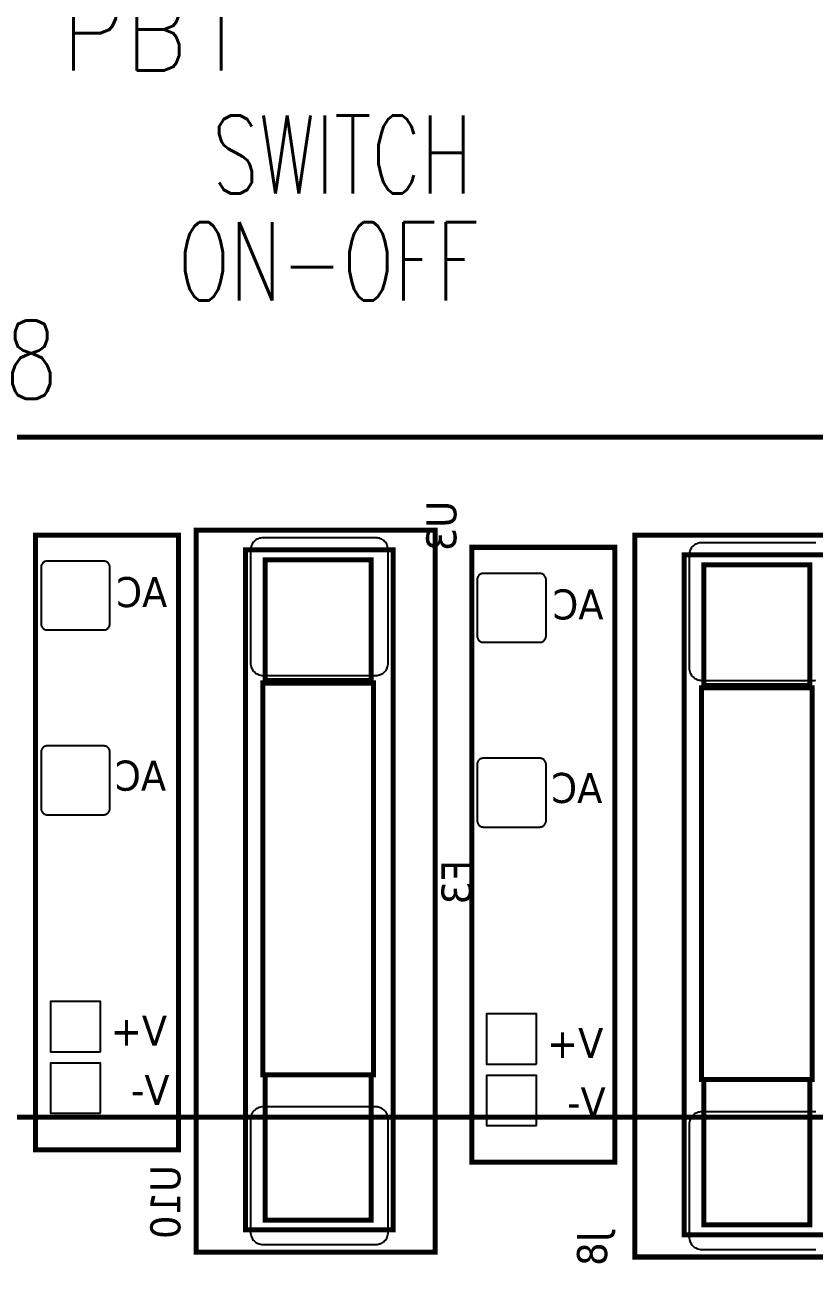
# Model space of a CAD drawing. Header units: millimetres. Extents: x 123.5 to 144.3, y 105.4 to 121.6.
# Drawn here: x 134.063 to 135.955, y 114.757 to 117.774 of the extents above; entities that cross this region are included whole.
import ezdxf
from ezdxf.enums import TextEntityAlignment as Align

# ---------------------------------------------------------------- set-up
doc = ezdxf.new("R2010")
doc.units = ezdxf.units.MM
for name, color, linetype in [('DESC', 250, 'Continuous'), ('SYMS', 7, 'Continuous'), ('TAGS', 250, 'Continuous')]:
    doc.layers.add(name, color=color, linetype=linetype)
doc.layers.add('WIRENO', color=7, linetype='Continuous', true_color=0x000000)
doc.styles.get("Standard").update_dxf_attribs({"font": 'tahoma.ttf'})
doc.styles.add('WD', font='romans.shx')

# ---------------------------------------------------------------- blocks, each defined once
blk = doc.blocks.new('VPB11')
for p, q in [((-0.0938, 0.1849), (-0.0938, -0.1801)), ((-0.2022, 0), (-0.0938, 0))]:
    blk.add_line(p, q)
for centre in [(0, 0.1562), (0, -0.1562)]:
    blk.add_circle(centre, 0.0312)
at = {"style": 'WD'}
for tag, p, width in [('INST', (0.1269, 0.3902), 0.7), ('LOC', (0.1269, 0.2206), 0.7), ('TAG1', (0.1269, 0.0644), 0.9), ('XREF', (0.1287, -0.09), 0.7), ('DESC1', (0.1287, -0.242), 0.7), ('DESC2', (0.1287, -0.3982), 0.7)]:
    blk.add_attdef(tag, p, '', height=0.125, dxfattribs=dict(at, width=width))
at = {"linetype": 'Continuous', "style": 'WD'}
for tag, height, flags, p in [('TERM01', 0.125, 8, (-0.055, 0.2223)), ('MFG', 0.01, 9, (-0.1421, -0.0881)), ('CAT', 0.01, 9, (-0.1421, -0.0731))]:
    blk.add_attdef(tag, text='', height=height, dxfattribs=dict(at, flags=flags)).set_placement(p, align=Align.RIGHT)
at = {"color": 7, "style": 'WD', "flags": 1}
for tag, p in [('X2TERM01', (0, 0.1875)), ('X8TERM02', (0, -0.1875))]:
    blk.add_attdef(tag, p, '', height=0.0125, dxfattribs=at)
at = {"color": 7, "style": 'WD'}
for tag, p in [('X4LINK', (-0.2656, 0)), ('X1LINK', (0, 0))]:
    blk.add_attdef(tag, p, '', height=0.01, dxfattribs=at)
at = {"style": 'WD'}
for tag, flags, p in [('FAMILY', 9, (-0.1421, -0.0365)), ('CONTACT', 1, (-0.1421, -0.0531))]:
    blk.add_attdef(tag, text='', height=0.01, dxfattribs=dict(at, flags=flags)).set_placement(p, align=Align.RIGHT)
at = {"linetype": 'Continuous', "style": 'WD', "flags": 9}
blk.add_attdef('ASSYCODE', text='', height=0.01, dxfattribs=at).set_placement((-0.1551, -0.1064), align=Align.CENTER)
at = {"linetype": 'Continuous', "style": 'WD', "flags": 8}
blk.add_attdef('TERM02', text='', height=0.125, dxfattribs=at).set_placement((-0.0407, -0.2291), align=Align.TOP_RIGHT)
blk = doc.blocks.new('board')
at = {"const_width": 0.008}
for points in [[(146.7597, 112.4096), (153.281, 112.4096), (153.281, 115.9363), (146.7597, 115.9363), (146.7597, 112.4096)], [(146.7597, 112.4096), (153.281, 112.4096), (153.281, 115.9363), (146.7597, 115.9363), (146.7597, 112.4096)], [(146.7597, 112.4096), (153.281, 112.4096), (153.281, 115.9363), (146.7597, 115.9363), (146.7597, 112.4096)], [(150.763, 114.7973), (150.9914, 114.7973), (150.9914, 115.7799), (150.763, 115.7799), (150.763, 114.7973)], [(150.763, 114.7973), (150.9914, 114.7973), (150.9914, 115.7799), (150.763, 115.7799), (150.763, 114.7973)], [(150.763, 114.7973), (150.9914, 114.7973), (150.9914, 115.7799), (150.763, 115.7799), (150.763, 114.7973)], [(151.0196, 114.634), (151.4015, 114.634), (151.4015, 115.7875), (151.0196, 115.7875), (151.0196, 114.634)], [(151.0196, 114.634), (151.4015, 114.634), (151.4015, 115.7875), (151.0196, 115.7875), (151.0196, 114.634)], [(151.0196, 114.634), (151.4015, 114.634), (151.4015, 115.7875), (151.0196, 115.7875), (151.0196, 114.634)], [(151.7204, 114.6261), (152.1022, 114.6261), (152.1022, 115.7796), (151.7204, 115.7796), (151.7204, 114.6261)], [(151.7204, 114.6261), (152.1022, 114.6261), (152.1022, 115.7796), (151.7204, 115.7796), (151.7204, 114.6261)], [(151.7204, 114.6261), (152.1022, 114.6261), (152.1022, 115.7796), (151.7204, 115.7796), (151.7204, 114.6261)], [(151.0983, 114.6694), (151.3345, 114.6694), (151.3345, 115.756), (151.0983, 115.756), (151.0983, 114.6694)], [(151.0983, 114.6694), (151.3345, 114.6694), (151.3345, 115.756), (151.0983, 115.756), (151.0983, 114.6694)], [(151.0983, 114.6694), (151.3345, 114.6694), (151.3345, 115.756), (151.0983, 115.756), (151.0983, 114.6694)], [(151.4599, 114.7777), (151.6882, 114.7777), (151.6882, 115.7602), (151.4599, 115.7602), (151.4599, 114.7777)], [(151.4599, 114.7777), (151.6882, 114.7777), (151.6882, 115.7602), (151.4599, 115.7602), (151.4599, 114.7777)], [(151.4599, 114.7777), (151.6882, 114.7777), (151.6882, 115.7602), (151.4599, 115.7602), (151.4599, 114.7777)], [(151.1298, 115.5473), (151.2991, 115.5473), (151.2991, 115.7403), (151.1298, 115.7403), (151.1298, 115.5473)], [(151.1298, 115.5473), (151.2991, 115.5473), (151.2991, 115.7403), (151.1298, 115.7403), (151.1298, 115.5473)], [(151.1298, 115.5473), (151.2991, 115.5473), (151.2991, 115.7403), (151.1298, 115.7403), (151.1298, 115.5473)], [(151.7991, 114.6615), (152.0353, 114.6615), (152.0353, 115.7481), (151.7991, 115.7481), (151.7991, 114.6615)], [(151.7991, 114.6615), (152.0353, 114.6615), (152.0353, 115.7481), (151.7991, 115.7481), (151.7991, 114.6615)], [(151.7991, 114.6615), (152.0353, 114.6615), (152.0353, 115.7481), (151.7991, 115.7481), (151.7991, 114.6615)], [(151.8306, 115.5395), (151.9999, 115.5395), (151.9999, 115.7324), (151.8306, 115.7324), (151.8306, 115.5395)], [(151.8306, 115.5395), (151.9999, 115.5395), (151.9999, 115.7324), (151.8306, 115.7324), (151.8306, 115.5395)], [(151.8306, 115.5395), (151.9999, 115.5395), (151.9999, 115.7324), (151.8306, 115.7324), (151.8306, 115.5395)], [(151.1259, 114.9174), (151.303, 114.9174), (151.303, 115.5434), (151.1259, 115.5434), (151.1259, 114.9174)], [(151.1259, 114.9174), (151.303, 114.9174), (151.303, 115.5434), (151.1259, 115.5434), (151.1259, 114.9174)], [(151.1259, 114.9174), (151.303, 114.9174), (151.303, 115.5434), (151.1259, 115.5434), (151.1259, 114.9174)], [(151.8267, 114.9096), (152.0038, 114.9096), (152.0038, 115.5355), (151.8267, 115.5355), (151.8267, 114.9096)], [(151.8267, 114.9096), (152.0038, 114.9096), (152.0038, 115.5355), (151.8267, 115.5355), (151.8267, 114.9096)], [(151.8267, 114.9096), (152.0038, 114.9096), (152.0038, 115.5355), (151.8267, 115.5355), (151.8267, 114.9096)], [(151.1298, 114.6851), (151.2991, 114.6851), (151.2991, 114.9174), (151.1298, 114.9174), (151.1298, 114.6851)], [(151.1298, 114.6851), (151.2991, 114.6851), (151.2991, 114.9174), (151.1298, 114.9174), (151.1298, 114.6851)], [(151.1298, 114.6851), (151.2991, 114.6851), (151.2991, 114.9174), (151.1298, 114.9174), (151.1298, 114.6851)], [(151.8306, 114.6773), (151.9999, 114.6773), (151.9999, 114.9096), (151.8306, 114.9096), (151.8306, 114.6773)], [(151.8306, 114.6773), (151.9999, 114.6773), (151.9999, 114.9096), (151.8306, 114.9096), (151.8306, 114.6773)], [(151.8306, 114.6773), (151.9999, 114.6773), (151.9999, 114.9096), (151.8306, 114.9096), (151.8306, 114.6773)], [(148.4952, 112.4875), (148.4952, 114.8497), (152.3534, 114.8497), (152.3534, 112.4875)], [(148.4952, 112.4875), (148.4952, 114.8497), (152.3534, 114.8497), (152.3534, 112.4875)], [(148.4952, 112.4875), (148.4952, 114.8497), (152.3534, 114.8497), (152.3534, 112.4875)]]:
    blk.add_lwpolyline(points, dxfattribs=at)
for points in [[(151.3264, 115.5755), (151.3264, 115.7555), (151.3263, 115.7575), (151.326, 115.7595), (151.3255, 115.7615), (151.3249, 115.7633), (151.324, 115.7651), (151.3231, 115.7667), (151.3219, 115.7683), (151.3206, 115.7697), (151.3192, 115.771), (151.3177, 115.7721), (151.316, 115.7731), (151.3143, 115.7739), (151.3124, 115.7746), (151.3105, 115.7751), (151.3085, 115.7754), (151.3064, 115.7755), (151.1264, 115.7755), (151.1243, 115.7754), (151.1223, 115.7751), (151.1204, 115.7746), (151.1185, 115.7739), (151.1168, 115.7731), (151.1151, 115.7721), (151.1136, 115.771), (151.1122, 115.7697), (151.1109, 115.7683), (151.1098, 115.7667), (151.1088, 115.7651), (151.108, 115.7633), (151.1073, 115.7615), (151.1068, 115.7595), (151.1065, 115.7575), (151.1064, 115.7555), (151.1064, 115.5755), (151.1065, 115.5734), (151.1068, 115.5714), (151.1073, 115.5694), (151.108, 115.5676), (151.1088, 115.5658), (151.1098, 115.5642), (151.1109, 115.5627), (151.1122, 115.5612), (151.1136, 115.56), (151.1151, 115.5588), (151.1168, 115.5578), (151.1185, 115.557), (151.1204, 115.5563), (151.1223, 115.5559), (151.1243, 115.5556), (151.1264, 115.5555), (151.3064, 115.5555), (151.3085, 115.5556), (151.3105, 115.5559), (151.3124, 115.5563), (151.3143, 115.557), (151.316, 115.5578), (151.3177, 115.5588), (151.3192, 115.56), (151.3206, 115.5612), (151.3219, 115.5627), (151.3231, 115.5642), (151.324, 115.5658), (151.3249, 115.5676), (151.3255, 115.5694), (151.326, 115.5714), (151.3263, 115.5734), (151.3264, 115.5755)], [(150.8817, 115.6382), (150.8817, 115.7282), (150.8816, 115.7292), (150.8815, 115.7302), (150.8812, 115.7312), (150.8809, 115.7321), (150.8805, 115.733), (150.88, 115.7338), (150.8794, 115.7346), (150.8788, 115.7353), (150.8781, 115.7359), (150.8773, 115.7365), (150.8765, 115.737), (150.8756, 115.7374), (150.8747, 115.7377), (150.8737, 115.738), (150.8727, 115.7381), (150.8717, 115.7382), (150.7817, 115.7382), (150.7806, 115.7381), (150.7796, 115.738), (150.7786, 115.7377), (150.7777, 115.7374), (150.7768, 115.737), (150.776, 115.7365), (150.7753, 115.7359), (150.7745, 115.7353), (150.7739, 115.7346), (150.7733, 115.7338), (150.7728, 115.733), (150.7724, 115.7321), (150.7721, 115.7312), (150.7719, 115.7302), (150.7717, 115.7292), (150.7717, 115.7282), (150.7717, 115.6382), (150.7717, 115.6371), (150.7719, 115.6361), (150.7721, 115.6352), (150.7724, 115.6342), (150.7728, 115.6334), (150.7733, 115.6325), (150.7739, 115.6318), (150.7745, 115.6311), (150.7753, 115.6304), (150.776, 115.6299), (150.7768, 115.6294), (150.7777, 115.6289), (150.7786, 115.6286), (150.7796, 115.6284), (150.7806, 115.6282), (150.7817, 115.6282), (150.8717, 115.6282), (150.8727, 115.6282), (150.8737, 115.6284), (150.8747, 115.6286), (150.8756, 115.6289), (150.8765, 115.6294), (150.8773, 115.6299), (150.8781, 115.6304), (150.8788, 115.6311), (150.8794, 115.6318), (150.88, 115.6325), (150.8805, 115.6334), (150.8809, 115.6342), (150.8812, 115.6352), (150.8815, 115.6361), (150.8816, 115.6371), (150.8817, 115.6382)], [(151.5785, 115.6185), (151.5785, 115.7085), (151.5785, 115.7095), (151.5783, 115.7105), (151.5781, 115.7115), (151.5777, 115.7124), (151.5773, 115.7133), (151.5768, 115.7141), (151.5763, 115.7149), (151.5756, 115.7156), (151.5749, 115.7162), (151.5741, 115.7168), (151.5733, 115.7173), (151.5724, 115.7177), (151.5715, 115.718), (151.5705, 115.7183), (151.5695, 115.7184), (151.5685, 115.7185), (151.4785, 115.7185), (151.4775, 115.7184), (151.4765, 115.7183), (151.4755, 115.718), (151.4746, 115.7177), (151.4737, 115.7173), (151.4729, 115.7168), (151.4721, 115.7162), (151.4714, 115.7156), (151.4708, 115.7149), (151.4702, 115.7141), (151.4697, 115.7133), (151.4693, 115.7124), (151.4689, 115.7115), (151.4687, 115.7105), (151.4686, 115.7095), (151.4685, 115.7085), (151.4685, 115.6185), (151.4686, 115.6175), (151.4687, 115.6164), (151.4689, 115.6155), (151.4693, 115.6146), (151.4697, 115.6137), (151.4702, 115.6129), (151.4708, 115.6121), (151.4714, 115.6114), (151.4721, 115.6107), (151.4729, 115.6102), (151.4737, 115.6097), (151.4746, 115.6093), (151.4755, 115.6089), (151.4765, 115.6087), (151.4775, 115.6085), (151.4785, 115.6085), (151.5685, 115.6085), (151.5695, 115.6085), (151.5705, 115.6087), (151.5715, 115.6089), (151.5724, 115.6093), (151.5733, 115.6097), (151.5741, 115.6102), (151.5749, 115.6107), (151.5756, 115.6114), (151.5763, 115.6121), (151.5768, 115.6129), (151.5773, 115.6137), (151.5777, 115.6146), (151.5781, 115.6155), (151.5783, 115.6164), (151.5785, 115.6175), (151.5785, 115.6185)], [(150.8817, 115.3429), (150.8817, 115.4329), (150.8816, 115.4339), (150.8815, 115.4349), (150.8812, 115.4359), (150.8809, 115.4368), (150.8805, 115.4377), (150.88, 115.4385), (150.8794, 115.4393), (150.8788, 115.44), (150.8781, 115.4406), (150.8773, 115.4412), (150.8765, 115.4417), (150.8756, 115.4421), (150.8747, 115.4425), (150.8737, 115.4427), (150.8727, 115.4428), (150.8717, 115.4429), (150.7817, 115.4429), (150.7806, 115.4428), (150.7796, 115.4427), (150.7786, 115.4425), (150.7777, 115.4421), (150.7768, 115.4417), (150.776, 115.4412), (150.7753, 115.4406), (150.7745, 115.44), (150.7739, 115.4393), (150.7733, 115.4385), (150.7728, 115.4377), (150.7724, 115.4368), (150.7721, 115.4359), (150.7719, 115.4349), (150.7717, 115.4339), (150.7717, 115.4329), (150.7717, 115.3429), (150.7717, 115.3419), (150.7719, 115.3409), (150.7721, 115.3399), (150.7724, 115.339), (150.7728, 115.3381), (150.7733, 115.3373), (150.7739, 115.3365), (150.7745, 115.3358), (150.7753, 115.3351), (150.776, 115.3346), (150.7768, 115.3341), (150.7777, 115.3337), (150.7786, 115.3333), (150.7796, 115.3331), (150.7806, 115.3329), (150.7817, 115.3329), (150.8717, 115.3329), (150.8727, 115.3329), (150.8737, 115.3331), (150.8747, 115.3333), (150.8756, 115.3337), (150.8765, 115.3341), (150.8773, 115.3346), (150.8781, 115.3351), (150.8788, 115.3358), (150.8794, 115.3365), (150.88, 115.3373), (150.8805, 115.3381), (150.8809, 115.339), (150.8812, 115.3399), (150.8815, 115.3409), (150.8816, 115.3419), (150.8817, 115.3429)], [(151.5785, 115.3232), (151.5785, 115.4132), (151.5785, 115.4143), (151.5783, 115.4153), (151.5781, 115.4162), (151.5777, 115.4171), (151.5773, 115.418), (151.5768, 115.4188), (151.5763, 115.4196), (151.5756, 115.4203), (151.5749, 115.421), (151.5741, 115.4215), (151.5733, 115.422), (151.5724, 115.4224), (151.5715, 115.4228), (151.5705, 115.423), (151.5695, 115.4232), (151.5685, 115.4232), (151.4785, 115.4232), (151.4775, 115.4232), (151.4765, 115.423), (151.4755, 115.4228), (151.4746, 115.4224), (151.4737, 115.422), (151.4729, 115.4215), (151.4721, 115.421), (151.4714, 115.4203), (151.4708, 115.4196), (151.4702, 115.4188), (151.4697, 115.418), (151.4693, 115.4171), (151.4689, 115.4162), (151.4687, 115.4153), (151.4686, 115.4143), (151.4685, 115.4132), (151.4685, 115.3232), (151.4686, 115.3222), (151.4687, 115.3212), (151.4689, 115.3202), (151.4693, 115.3193), (151.4697, 115.3184), (151.4702, 115.3176), (151.4708, 115.3168), (151.4714, 115.3161), (151.4721, 115.3155), (151.4729, 115.3149), (151.4737, 115.3144), (151.4746, 115.314), (151.4755, 115.3137), (151.4765, 115.3134), (151.4775, 115.3133), (151.4785, 115.3132), (151.5685, 115.3132), (151.5695, 115.3133), (151.5705, 115.3134), (151.5715, 115.3137), (151.5724, 115.314), (151.5733, 115.3144), (151.5741, 115.3149), (151.5749, 115.3155), (151.5756, 115.3161), (151.5763, 115.3168), (151.5768, 115.3176), (151.5773, 115.3184), (151.5777, 115.3193), (151.5781, 115.3202), (151.5783, 115.3212), (151.5785, 115.3222), (151.5785, 115.3232)], [(150.8667, 114.9542), (150.8667, 115.0342), (150.7867, 115.0342), (150.7867, 114.9542), (150.8667, 114.9542)], [(151.5635, 114.9345), (151.5635, 115.0145), (151.4835, 115.0145), (151.4835, 114.9345), (151.5635, 114.9345)], [(150.8667, 114.8558), (150.8667, 114.9358), (150.7867, 114.9358), (150.7867, 114.8558), (150.8667, 114.8558)], [(151.5635, 114.8361), (151.5635, 114.9161), (151.4835, 114.9161), (151.4835, 114.8361), (151.5635, 114.8361)], [(151.3264, 114.666), (151.3264, 114.846), (151.3263, 114.8481), (151.326, 114.8501), (151.3255, 114.852), (151.3249, 114.8539), (151.324, 114.8556), (151.3231, 114.8573), (151.3219, 114.8588), (151.3206, 114.8602), (151.3192, 114.8615), (151.3177, 114.8626), (151.316, 114.8636), (151.3143, 114.8645), (151.3124, 114.8651), (151.3105, 114.8656), (151.3085, 114.8659), (151.3064, 114.866), (151.1264, 114.866), (151.1243, 114.8659), (151.1223, 114.8656), (151.1204, 114.8651), (151.1185, 114.8645), (151.1168, 114.8636), (151.1151, 114.8626), (151.1136, 114.8615), (151.1122, 114.8602), (151.1109, 114.8588), (151.1098, 114.8573), (151.1088, 114.8556), (151.108, 114.8539), (151.1073, 114.852), (151.1068, 114.8501), (151.1065, 114.8481), (151.1064, 114.846), (151.1064, 114.666), (151.1065, 114.6639), (151.1068, 114.6619), (151.1073, 114.66), (151.108, 114.6581), (151.1088, 114.6564), (151.1098, 114.6547), (151.1109, 114.6532), (151.1122, 114.6518), (151.1136, 114.6505), (151.1151, 114.6494), (151.1168, 114.6484), (151.1185, 114.6476), (151.1204, 114.6469), (151.1223, 114.6464), (151.1243, 114.6461), (151.1264, 114.646), (151.3064, 114.646), (151.3085, 114.6461), (151.3105, 114.6464), (151.3124, 114.6469), (151.3143, 114.6476), (151.316, 114.6484), (151.3177, 114.6494), (151.3192, 114.6505), (151.3206, 114.6518), (151.3219, 114.6532), (151.3231, 114.6547), (151.324, 114.6564), (151.3249, 114.6581), (151.3255, 114.66), (151.326, 114.6619), (151.3263, 114.6639), (151.3264, 114.666)]]:
    blk.add_lwpolyline(points, close=True)
for points in [[(152.0093, 115.7675), (152.0072, 115.7676), (151.8272, 115.7676), (151.8251, 115.7675), (151.8231, 115.7672), (151.8212, 115.7667), (151.8193, 115.766), (151.8176, 115.7652), (151.8159, 115.7642), (151.8144, 115.7631), (151.813, 115.7618), (151.8117, 115.7604), (151.8106, 115.7589), (151.8096, 115.7572), (151.8087, 115.7555), (151.8081, 115.7536), (151.8076, 115.7517), (151.8073, 115.7497), (151.8072, 115.7476), (151.8072, 115.5676), (151.8073, 115.5655), (151.8076, 115.5635), (151.8081, 115.5616), (151.8087, 115.5597), (151.8096, 115.558), (151.8106, 115.5563), (151.8117, 115.5548), (151.813, 115.5534), (151.8144, 115.5521), (151.8159, 115.5509), (151.8176, 115.55), (151.8193, 115.5491), (151.8212, 115.5485), (151.8231, 115.548), (151.8251, 115.5477), (151.8272, 115.5476), (152.0072, 115.5476), (152.0093, 115.5477)], [(152.0093, 114.858), (152.0072, 114.8581), (151.8272, 114.8581), (151.8251, 114.858), (151.8231, 114.8577), (151.8212, 114.8573), (151.8193, 114.8566), (151.8176, 114.8558), (151.8159, 114.8548), (151.8144, 114.8536), (151.813, 114.8524), (151.8117, 114.8509), (151.8106, 114.8494), (151.8096, 114.8478), (151.8087, 114.846), (151.8081, 114.8442), (151.8076, 114.8422), (151.8073, 114.8402), (151.8072, 114.8381), (151.8072, 114.6581), (151.8073, 114.6561), (151.8076, 114.654), (151.8081, 114.6521), (151.8087, 114.6503), (151.8096, 114.6485), (151.8106, 114.6469), (151.8117, 114.6453), (151.813, 114.6439), (151.8144, 114.6426), (151.8159, 114.6415), (151.8176, 114.6405), (151.8193, 114.6397), (151.8212, 114.639), (151.8231, 114.6385), (151.8251, 114.6382), (151.8272, 114.6381), (152.0072, 114.6381), (152.0093, 114.6382)]]:
    blk.add_lwpolyline(points)
at = {"text_generation_flag": 2, "width": 1.041667}
for s, p in [('U3', (151.4352, 115.8347)), ('U3', (151.4352, 115.8347)), ('U3', (151.4352, 115.8347)), ('F3', (151.4595, 115.2607)), ('F3', (151.4595, 115.2607)), ('F3', (151.4595, 115.2607)), ('U10', (150.9943, 114.7731)), ('U10', (150.9943, 114.7731)), ('U10', (150.9943, 114.7731)), ('J8', (151.676, 114.6669)), ('J8', (151.676, 114.6669)), ('J8', (151.676, 114.6669))]:
    blk.add_text(s, height=0.048, rotation=90, dxfattribs=at).set_placement(p)
for s, p in [('AC', (150.9735, 115.6647)), ('AC', (150.9735, 115.6647)), ('AC', (150.9735, 115.6647)), ('AC', (151.6704, 115.645)), ('AC', (151.6704, 115.645)), ('AC', (151.6704, 115.645)), ('AC', (150.9716, 115.3714)), ('AC', (150.9716, 115.3714)), ('AC', (150.9716, 115.3714)), ('AC', (151.6685, 115.3517)), ('AC', (151.6685, 115.3517)), ('AC', (151.6685, 115.3517)), ('V+', (150.9731, 114.9637)), ('V+', (150.9731, 114.9637)), ('V+', (150.9731, 114.9637)), ('V+', (151.67, 114.944)), ('V+', (151.67, 114.944)), ('V+', (151.67, 114.944)), ('V-', (150.9771, 114.8692)), ('V-', (150.9771, 114.8692)), ('V-', (150.9771, 114.8692)), ('V-', (151.6739, 114.8495)), ('V-', (151.6739, 114.8495)), ('V-', (151.6739, 114.8495))]:
    blk.add_text(s, height=0.048, dxfattribs=at).set_placement(p)
blk = doc.blocks.new('WD_WNH')
at = {"linetype": 'Continuous', "style": 'WD', "width": 0.8}
blk.add_attdef('WIRENO', text='', height=0.125, dxfattribs=at).set_placement((0, 0.0625), align=Align.CENTER)
at = {"style": 'WD', "flags": 1}
for tag, p in [('W01USER', (0, 0.0781)), ('W02USER', (0, 0.0703)), ('W03USER', (0, 0.0625)), ('W04USER', (0, 0.0547)), ('W05USER', (0, 0.0469)), ('W06USER', (0, 0.0391)), ('W07USER', (0, 0.0312)), ('W08USER', (0, 0.0234)), ('W09USER', (0, 0.0156)), ('W10USER', (0, 0.0078))]:
    blk.add_attdef(tag, text='', height=0.005, dxfattribs=at).set_placement(p, align=Align.CENTER)

msp = doc.modelspace()

# ---------------------------------------------------------------- block references
at = {"layer": 'DESC', "xscale": 1.5, "yscale": 1.5, "zscale": 1.5}
msp.add_blockref('board', (-92.0567, -57.1177), dxfattribs=at)
at = {"layer": 'SYMS'}
ref = msp.add_blockref('VPB11', (133.9592, 117.5691), dxfattribs=dict(at, xscale=1.5, yscale=1.5, zscale=1.5))
ref.add_attrib('DESC2', 'ON-OFF', (134.4296, 117.1142), dxfattribs={"layer": 'DESC', "height": 0.1875, "style": 'WD', "width": 0.7})
ref.add_attrib('DESC1', 'SWITCH', (134.5106, 117.3704), dxfattribs={"layer": 'DESC', "height": 0.1875, "style": 'WD', "width": 0.7})
ref.add_attrib('TAG1', 'PB1', (134.1496, 117.6656), dxfattribs={"layer": 'TAGS', "height": 0.1875, "style": 'WD', "width": 0.9})
at = {"layer": 'WIRENO'}
ref = msp.add_blockref('WD_WNH', (134.0221, 116.6567), dxfattribs=dict(at, xscale=1.5, yscale=1.5, zscale=1.5))
ref.add_attrib('WIRENO', '8', dxfattribs={"linetype": 'Continuous', "height": 0.1875, "style": 'WD', "width": 0.8}).set_placement((134.0774, 116.8225), align=Align.BOTTOM_CENTER)

doc.saveas('drawing.dxf')
